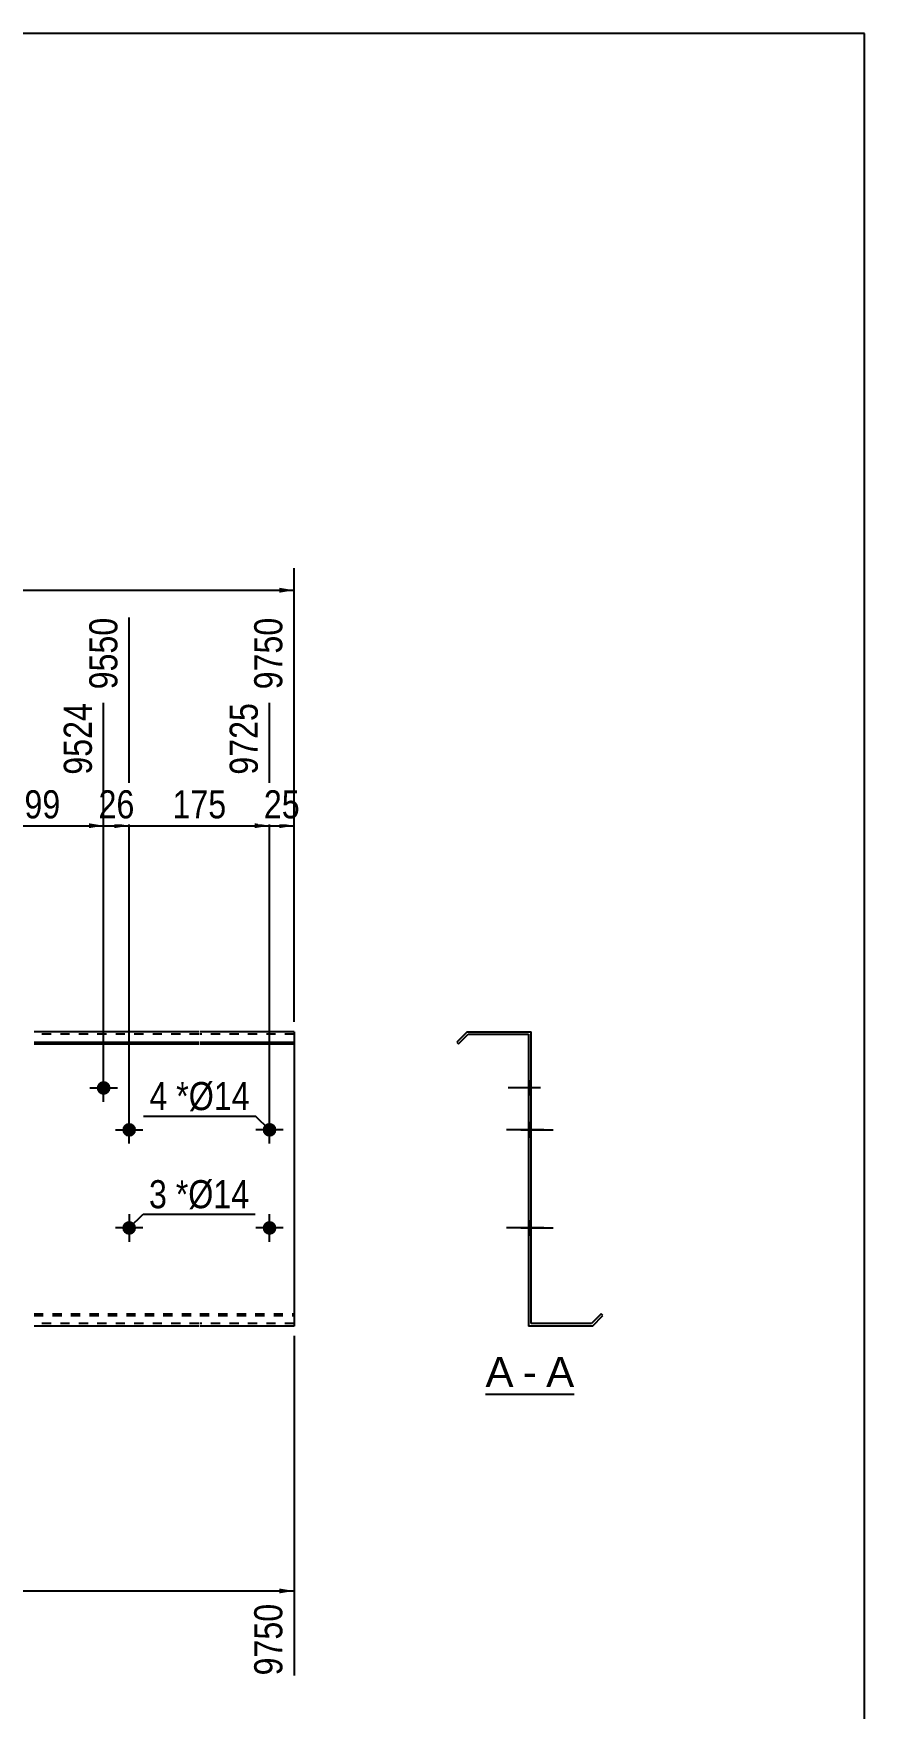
# Model space of a CAD drawing. Header units: millimetres. Extents: x -71 to 331, y -160 to 117.
# Drawn here: x 246.6 to 331.2, y -54 to 116.8 of the extents above; entities that cross this region are included whole.
import ezdxf

# ---------------------------------------------------------------- set-up
doc = ezdxf.new("R2010")
doc.units = ezdxf.units.MM
doc.linetypes.add('DXK_LINE_DOT1', pattern=[1.8814, 0.9407, -0.9407])
doc.styles.add('Arial', font='ARIAL.TTF', dxfattribs={"height": 0.2})
doc.styles.add('Arial Narrow', font='ARIALN.TTF', dxfattribs={"height": 0.2})

# ---------------------------------------------------------------- blocks, each defined once
blk = doc.blocks.new('Unknown-629083987-2176')
at = {"color": 5, "linetype": 'Continuous'}
for p, q in [((331.25, 116.75), (-68.75, 116.75)), ((331.25, -160.25), (331.25, 116.75))]:
    blk.add_line(p, q, dxfattribs=at)
blk = doc.blocks.new('Unknown-629083987-12 - 1247')
at = {"color": 7, "linetype": 'Continuous'}
blk.add_line((292.65, -21.95), (301.68, -21.95), dxfattribs=at)
at = {"color": 0, "linetype": 'Continuous'}
for points in [[(295.49, -21.2), (295.49, -18), (292.65, -18), (292.65, -21.2)], [(297.87, -21.2), (297.87, -18), (296.45, -18), (296.45, -21.2)], [(301.68, -21.2), (301.68, -18), (298.83, -18), (298.83, -21.2)]]:
    blk.add_wipeout(points, dxfattribs=at)
at = {"color": 96, "linetype": 'Continuous', "style": 'Arial'}
for s, p in [('A', (292.65, -21.2)), ('A', (298.83, -21.2)), ('-', (296.45, -21.2))]:
    blk.add_text(s, height=3.06, dxfattribs=at).set_placement(p)
blk = doc.blocks.new('Part-629083987-1218 - 1203')
at = {"color": 2, "linetype": 'Continuous'}
for p, q in [((263.45, 15), (246.66, 15)), ((246.66, 13.94), (263.45, 13.94)), ((246.66, 13.76), (263.45, 13.76)), ((273.15, 15), (263.55, 15)), ((263.55, 13.94), (273.15, 13.94)), ((263.55, 13.76), (273.15, 13.76)), ((273.15, 15), (273.15, -15)), ((263.45, -15), (246.66, -15)), ((273.15, -15), (263.55, -15))]:
    blk.add_line(p, q, dxfattribs=at)
at = {"color": 7, "linetype": 'DXK_LINE_DOT1'}
for p, q in [((263.45, 14.75), (246.66, 14.75)), ((273.15, 14.75), (263.55, 14.75)), ((246.66, -13.76), (263.45, -13.76)), ((246.66, -13.94), (263.45, -13.94)), ((263.45, -14.75), (246.66, -14.75)), ((263.55, -13.76), (273.15, -13.76)), ((263.55, -13.94), (273.15, -13.94)), ((273.15, -14.75), (263.55, -14.75))]:
    blk.add_line(p, q, dxfattribs=at)
blk = doc.blocks.new('Bolt-629083987-1222 - 1203')
at = {"linetype": 'Continuous'}
blk.add_hatch(color=3, dxfattribs=at).paths.add_polyline_path([(253.05, 9.27, -1), (254.45, 9.27, -1)])
at = {"color": 3, "linetype": 'Continuous'}
for p, q in [((253.75, 7.87), (253.75, 10.67)), ((252.35, 9.27), (255.15, 9.27))]:
    blk.add_line(p, q, dxfattribs=at)
blk = doc.blocks.new('Bolt-629083987-1237 - 1203')
at = {"linetype": 'Continuous'}
blk.add_hatch(color=3, dxfattribs=at).paths.add_polyline_path([(255.65, 5, -1), (257.05, 5, -1)])
at = {"color": 3, "linetype": 'Continuous'}
for p, q in [((256.35, 3.6), (256.35, 6.4)), ((254.95, 5), (257.75, 5))]:
    blk.add_line(p, q, dxfattribs=at)
blk = doc.blocks.new('Bolt-629083987-1238 - 1203')
at = {"linetype": 'Continuous'}
blk.add_hatch(color=3, dxfattribs=at).paths.add_polyline_path([(257.05, -5, -1), (255.65, -5, -1)])
at = {"color": 3, "linetype": 'Continuous'}
for p, q in [((257.75, -5), (254.95, -5)), ((256.35, -3.6), (256.35, -6.4))]:
    blk.add_line(p, q, dxfattribs=at)
blk = doc.blocks.new('Bolt-629083987-1239 - 1203')
at = {"linetype": 'Continuous'}
for points in [[(197.57, 5, -1), (198.97, 5, -1)], [(269.95, 5, -1), (271.35, 5, -1)]]:
    blk.add_hatch(color=3, dxfattribs=at).paths.add_polyline_path(points)
at = {"color": 3, "linetype": 'Continuous'}
for p, q in [((198.27, 3.6), (198.27, 6.4)), ((270.65, 3.6), (270.65, 6.4)), ((199.67, 5), (196.87, 5)), ((272.05, 5), (269.25, 5))]:
    blk.add_line(p, q, dxfattribs=at)
blk = doc.blocks.new('Bolt-629083987-1240 - 1203')
at = {"linetype": 'Continuous'}
for points in [[(197.57, -5, -1), (198.97, -5, -1)], [(269.95, -5, -1), (271.35, -5, -1)]]:
    blk.add_hatch(color=3, dxfattribs=at).paths.add_polyline_path(points)
at = {"color": 3, "linetype": 'Continuous'}
for p, q in [((199.67, -5), (196.87, -5)), ((198.27, -6.4), (198.27, -3.6)), ((272.05, -5), (269.25, -5)), ((270.65, -6.4), (270.65, -3.6))]:
    blk.add_line(p, q, dxfattribs=at)
blk = doc.blocks.new('Bolt-629083987-1264 - 1247')
at = {"linetype": 'Continuous'}
blk.add_hatch(color=3, dxfattribs=at).paths.add_polyline_path([(297.04, 5.7), (297.04, 4.3), (297.29, 4.3), (297.29, 5.7)])
at = {"color": 3, "linetype": 'Continuous'}
for p, q in [((297.29, 5.7), (297.04, 5.7)), ((298.24, 5), (294.94, 5)), ((297.29, 4.3), (297.04, 4.3))]:
    blk.add_line(p, q, dxfattribs=at)
blk = doc.blocks.new('Part-629083987-1249 - 1247')
at = {"color": 2, "linetype": 'Continuous'}
for p, q in [((290.79, 15), (289.73, 13.94)), ((289.73, 13.94), (289.9, 13.76)), ((289.9, 13.76), (290.89, 14.75)), ((290.79, 15), (297.29, 15)), ((290.89, 14.75), (297.04, 14.75)), ((297.04, 14.75), (297.04, -15)), ((297.29, -14.75), (297.29, 15)), ((303.54, -15), (297.04, -15)), ((303.43, -14.75), (297.29, -14.75)), ((304.42, -13.76), (303.43, -14.75)), ((303.54, -15), (304.6, -13.94)), ((304.6, -13.94), (304.42, -13.76))]:
    blk.add_line(p, q, dxfattribs=at)
blk = doc.blocks.new('Bolt-629083987-1250 - 1247')
at = {"linetype": 'Continuous'}
for points in [[(297.04, 5.7), (297.04, 4.3), (297.29, 4.3), (297.29, 5.7)], [(297.04, 5.7), (297.04, 4.3), (297.29, 4.3), (297.29, 5.7)], [(297.04, 5.7), (297.04, 4.3), (297.29, 4.3), (297.29, 5.7)], [(297.04, -4.3), (297.04, -5.7), (297.29, -5.7), (297.29, -4.3)], [(297.04, -4.3), (297.04, -5.7), (297.29, -5.7), (297.29, -4.3)], [(297.04, -4.3), (297.04, -5.7), (297.29, -5.7), (297.29, -4.3)]]:
    blk.add_hatch(color=3, dxfattribs=at).paths.add_polyline_path(points)
at = {"color": 3, "linetype": 'Continuous'}
for p, q in [((297.29, 5.7), (297.04, 5.7)), ((297.29, 5.7), (297.04, 5.7)), ((297.29, 5.7), (297.04, 5.7)), ((298.59, 5), (294.79, 5)), ((298.59, 5), (294.79, 5)), ((298.59, 5), (294.79, 5)), ((297.29, 4.3), (297.04, 4.3)), ((297.29, 4.3), (297.04, 4.3)), ((297.29, 4.3), (297.04, 4.3)), ((298.59, -5), (294.79, -5)), ((298.59, -5), (294.79, -5)), ((298.59, -5), (294.79, -5)), ((297.29, -4.3), (297.04, -4.3)), ((297.29, -4.3), (297.04, -4.3)), ((297.29, -4.3), (297.04, -4.3)), ((297.29, -5.7), (297.04, -5.7)), ((297.29, -5.7), (297.04, -5.7)), ((297.29, -5.7), (297.04, -5.7))]:
    blk.add_line(p, q, dxfattribs=at)
blk = doc.blocks.new('Bolt-629083987-1251 - 1247')
at = {"linetype": 'Continuous'}
blk.add_hatch(color=3, dxfattribs=at).paths.add_polyline_path([(297.04, 5.7), (297.04, 4.3), (297.29, 4.3), (297.29, 5.7)])
at = {"color": 3, "linetype": 'Continuous'}
for p, q in [((297.29, 5.7), (297.04, 5.7)), ((298.24, 5), (294.94, 5)), ((297.29, 4.3), (297.04, 4.3))]:
    blk.add_line(p, q, dxfattribs=at)
blk = doc.blocks.new('Bolt-629083987-1252 - 1247')
at = {"linetype": 'Continuous'}
blk.add_hatch(color=3, dxfattribs=at).paths.add_polyline_path([(297.29, -5.7), (297.29, -4.3), (297.04, -4.3), (297.04, -5.7)])
at = {"color": 3, "linetype": 'Continuous'}
for p, q in [((297.29, -4.3), (297.04, -4.3)), ((298.09, -5), (297.04, -5)), ((297.29, -5.7), (297.04, -5.7))]:
    blk.add_line(p, q, dxfattribs=at)
blk = doc.blocks.new('Bolt-629083987-1253 - 1247')
at = {"linetype": 'Continuous'}
blk.add_hatch(color=3, dxfattribs=at).paths.add_polyline_path([(297.04, 9.97), (297.04, 8.57), (297.29, 8.57), (297.29, 9.97)])
at = {"color": 3, "linetype": 'Continuous'}
for p, q in [((298.24, 9.27), (294.94, 9.27)), ((297.29, 9.97), (297.04, 9.97)), ((297.29, 8.57), (297.04, 8.57))]:
    blk.add_line(p, q, dxfattribs=at)
blk = doc.blocks.new('Bolt-629083987-1254 - 1247')
at = {"linetype": 'Continuous'}
blk.add_hatch(color=3, dxfattribs=at).paths.add_polyline_path([(297.04, 9.97), (297.04, 8.57), (297.29, 8.57), (297.29, 9.97)])
at = {"color": 3, "linetype": 'Continuous'}
for p, q in [((298.24, 9.27), (294.94, 9.27)), ((297.29, 9.97), (297.04, 9.97)), ((297.29, 8.57), (297.04, 8.57))]:
    blk.add_line(p, q, dxfattribs=at)
blk = doc.blocks.new('Bolt-629083987-1255 - 1247')
at = {"linetype": 'Continuous'}
for points in [[(297.04, 5.7), (297.04, 4.3), (297.29, 4.3), (297.29, 5.7)], [(297.04, 5.7), (297.04, 4.3), (297.29, 4.3), (297.29, 5.7)], [(297.04, 5.7), (297.04, 4.3), (297.29, 4.3), (297.29, 5.7)], [(297.04, -4.3), (297.04, -5.7), (297.29, -5.7), (297.29, -4.3)], [(297.04, -4.3), (297.04, -5.7), (297.29, -5.7), (297.29, -4.3)], [(297.04, -4.3), (297.04, -5.7), (297.29, -5.7), (297.29, -4.3)]]:
    blk.add_hatch(color=3, dxfattribs=at).paths.add_polyline_path(points)
at = {"color": 3, "linetype": 'Continuous'}
for p, q in [((297.29, 5.7), (297.04, 5.7)), ((297.29, 5.7), (297.04, 5.7)), ((297.29, 5.7), (297.04, 5.7)), ((298.59, 5), (294.79, 5)), ((298.59, 5), (294.79, 5)), ((298.59, 5), (294.79, 5)), ((297.29, 4.3), (297.04, 4.3)), ((297.29, 4.3), (297.04, 4.3)), ((297.29, 4.3), (297.04, 4.3)), ((298.59, -5), (294.79, -5)), ((298.59, -5), (294.79, -5)), ((298.59, -5), (294.79, -5)), ((297.29, -4.3), (297.04, -4.3)), ((297.29, -4.3), (297.04, -4.3)), ((297.29, -4.3), (297.04, -4.3)), ((297.29, -5.7), (297.04, -5.7)), ((297.29, -5.7), (297.04, -5.7)), ((297.29, -5.7), (297.04, -5.7))]:
    blk.add_line(p, q, dxfattribs=at)
blk = doc.blocks.new('Bolt-629083987-1256 - 1247')
at = {"linetype": 'Continuous'}
blk.add_hatch(color=3, dxfattribs=at).paths.add_polyline_path([(297.04, 9.97), (297.04, 8.57), (297.29, 8.57), (297.29, 9.97)])
at = {"color": 3, "linetype": 'Continuous'}
for p, q in [((298.24, 9.27), (294.94, 9.27)), ((297.29, 9.97), (297.04, 9.97)), ((297.29, 8.57), (297.04, 8.57))]:
    blk.add_line(p, q, dxfattribs=at)
blk = doc.blocks.new('Bolt-629083987-1257 - 1247')
at = {"linetype": 'Continuous'}
blk.add_hatch(color=3, dxfattribs=at).paths.add_polyline_path([(297.04, 9.97), (297.04, 8.57), (297.29, 8.57), (297.29, 9.97)])
at = {"color": 3, "linetype": 'Continuous'}
for p, q in [((298.24, 9.27), (294.94, 9.27)), ((297.29, 9.97), (297.04, 9.97)), ((297.29, 8.57), (297.04, 8.57))]:
    blk.add_line(p, q, dxfattribs=at)
blk = doc.blocks.new('Bolt-629083987-1258 - 1247')
at = {"linetype": 'Continuous'}
blk.add_hatch(color=3, dxfattribs=at).paths.add_polyline_path([(297.29, -5.7), (297.29, -4.3), (297.04, -4.3), (297.04, -5.7)])
at = {"color": 3, "linetype": 'Continuous'}
for p, q in [((297.29, -4.3), (297.04, -4.3)), ((298.09, -5), (297.04, -5)), ((297.29, -5.7), (297.04, -5.7))]:
    blk.add_line(p, q, dxfattribs=at)
blk = doc.blocks.new('Bolt-629083987-1259 - 1247')
at = {"linetype": 'Continuous'}
blk.add_hatch(color=3, dxfattribs=at).paths.add_polyline_path([(297.04, 5.7), (297.04, 4.3), (297.29, 4.3), (297.29, 5.7)])
at = {"color": 3, "linetype": 'Continuous'}
for p, q in [((297.29, 5.7), (297.04, 5.7)), ((298.24, 5), (294.94, 5)), ((297.29, 4.3), (297.04, 4.3))]:
    blk.add_line(p, q, dxfattribs=at)
blk = doc.blocks.new('Bolt-629083987-1260 - 1247')
at = {"linetype": 'Continuous'}
blk.add_hatch(color=3, dxfattribs=at).paths.add_polyline_path([(297.29, -5.7), (297.29, -4.3), (297.04, -4.3), (297.04, -5.7)])
blk.add_hatch(color=3, dxfattribs=at).paths.add_polyline_path([(297.29, -5.7), (297.29, -4.3), (297.04, -4.3), (297.04, -5.7)])
at = {"color": 3, "linetype": 'Continuous'}
for p, q in [((296.29, -5), (299.04, -5)), ((296.29, -5), (299.04, -5)), ((297.04, -4.3), (297.29, -4.3)), ((297.04, -4.3), (297.29, -4.3)), ((297.04, -5.7), (297.29, -5.7)), ((297.04, -5.7), (297.29, -5.7))]:
    blk.add_line(p, q, dxfattribs=at)
blk = doc.blocks.new('Bolt-629083987-1261 - 1247')
at = {"linetype": 'Continuous'}
blk.add_hatch(color=3, dxfattribs=at).paths.add_polyline_path([(297.29, -5.7), (297.29, -4.3), (297.04, -4.3), (297.04, -5.7)])
blk.add_hatch(color=3, dxfattribs=at).paths.add_polyline_path([(297.29, -5.7), (297.29, -4.3), (297.04, -4.3), (297.04, -5.7)])
at = {"color": 3, "linetype": 'Continuous'}
for p, q in [((296.29, -5), (299.04, -5)), ((296.29, -5), (299.04, -5)), ((297.04, -4.3), (297.29, -4.3)), ((297.04, -4.3), (297.29, -4.3)), ((297.04, -5.7), (297.29, -5.7)), ((297.04, -5.7), (297.29, -5.7))]:
    blk.add_line(p, q, dxfattribs=at)
blk = doc.blocks.new('Bolt-629083987-1262 - 1247')
at = {"linetype": 'Continuous'}
blk.add_hatch(color=3, dxfattribs=at).paths.add_polyline_path([(297.29, -5.7), (297.29, -4.3), (297.04, -4.3), (297.04, -5.7)])
blk.add_hatch(color=3, dxfattribs=at).paths.add_polyline_path([(297.29, -5.7), (297.29, -4.3), (297.04, -4.3), (297.04, -5.7)])
at = {"color": 3, "linetype": 'Continuous'}
for p, q in [((296.29, -5), (299.04, -5)), ((296.29, -5), (299.04, -5)), ((297.04, -4.3), (297.29, -4.3)), ((297.04, -4.3), (297.29, -4.3)), ((297.04, -5.7), (297.29, -5.7)), ((297.04, -5.7), (297.29, -5.7))]:
    blk.add_line(p, q, dxfattribs=at)
blk = doc.blocks.new('Bolt-629083987-1263 - 1247')
at = {"linetype": 'Continuous'}
blk.add_hatch(color=3, dxfattribs=at).paths.add_polyline_path([(297.29, -5.7), (297.29, -4.3), (297.04, -4.3), (297.04, -5.7)])
blk.add_hatch(color=3, dxfattribs=at).paths.add_polyline_path([(297.29, -5.7), (297.29, -4.3), (297.04, -4.3), (297.04, -5.7)])
at = {"color": 3, "linetype": 'Continuous'}
for p, q in [((296.29, -5), (299.04, -5)), ((296.29, -5), (299.04, -5)), ((297.04, -4.3), (297.29, -4.3)), ((297.04, -4.3), (297.29, -4.3)), ((297.04, -5.7), (297.29, -5.7)), ((297.04, -5.7), (297.29, -5.7))]:
    blk.add_line(p, q, dxfattribs=at)
blk = doc.blocks.new('Bolt-629083987-1265 - 1247')
at = {"linetype": 'Continuous'}
blk.add_hatch(color=3, dxfattribs=at).paths.add_polyline_path([(297.29, -5.7), (297.29, -4.3), (297.04, -4.3), (297.04, -5.7)])
at = {"color": 3, "linetype": 'Continuous'}
for p, q in [((297.29, -4.3), (297.04, -4.3)), ((298.09, -5), (297.04, -5)), ((297.29, -5.7), (297.04, -5.7))]:
    blk.add_line(p, q, dxfattribs=at)
blk = doc.blocks.new('Bolt-629083987-1266 - 1247')
at = {"linetype": 'Continuous'}
blk.add_hatch(color=3, dxfattribs=at).paths.add_polyline_path([(297.04, 5.7), (297.04, 4.3), (297.29, 4.3), (297.29, 5.7)])
blk.add_hatch(color=3, dxfattribs=at).paths.add_polyline_path([(297.04, 5.7), (297.04, 4.3), (297.29, 4.3), (297.29, 5.7)])
at = {"color": 3, "linetype": 'Continuous'}
for p, q in [((297.04, 5.7), (297.29, 5.7)), ((297.04, 5.7), (297.29, 5.7)), ((296.24, 5), (299.54, 5)), ((296.24, 5), (299.54, 5)), ((297.04, 4.3), (297.29, 4.3)), ((297.04, 4.3), (297.29, 4.3))]:
    blk.add_line(p, q, dxfattribs=at)
blk = doc.blocks.new('Bolt-629083987-1267 - 1247')
at = {"linetype": 'Continuous'}
blk.add_hatch(color=3, dxfattribs=at).paths.add_polyline_path([(297.04, -4.3), (297.04, -5.7), (297.29, -5.7), (297.29, -4.3)])
blk.add_hatch(color=3, dxfattribs=at).paths.add_polyline_path([(297.04, -4.3), (297.04, -5.7), (297.29, -5.7), (297.29, -4.3)])
at = {"color": 3, "linetype": 'Continuous'}
for p, q in [((296.24, -5), (299.54, -5)), ((296.24, -5), (299.54, -5)), ((297.04, -4.3), (297.29, -4.3)), ((297.04, -4.3), (297.29, -4.3)), ((297.04, -5.7), (297.29, -5.7)), ((297.04, -5.7), (297.29, -5.7))]:
    blk.add_line(p, q, dxfattribs=at)
blk = doc.blocks.new('Bolt-629083987-1268 - 1247')
at = {"linetype": 'Continuous'}
blk.add_hatch(color=3, dxfattribs=at).paths.add_polyline_path([(297.04, 5.7), (297.04, 4.3), (297.29, 4.3), (297.29, 5.7)])
at = {"color": 3, "linetype": 'Continuous'}
for p, q in [((297.29, 5.7), (297.04, 5.7)), ((298.24, 5), (294.94, 5)), ((297.29, 4.3), (297.04, 4.3))]:
    blk.add_line(p, q, dxfattribs=at)
blk = doc.blocks.new('Bolt-629083987-1269 - 1247')
at = {"linetype": 'Continuous'}
blk.add_hatch(color=3, dxfattribs=at).paths.add_polyline_path([(297.29, -5.7), (297.29, -4.3), (297.04, -4.3), (297.04, -5.7)])
at = {"color": 3, "linetype": 'Continuous'}
for p, q in [((297.29, -4.3), (297.04, -4.3)), ((298.09, -5), (297.04, -5)), ((297.29, -5.7), (297.04, -5.7))]:
    blk.add_line(p, q, dxfattribs=at)
blk = doc.blocks.new('Bolt-629083987-1270 - 1247')
at = {"linetype": 'Continuous'}
blk.add_hatch(color=3, dxfattribs=at).paths.add_polyline_path([(297.04, 5.7), (297.04, 4.3), (297.29, 4.3), (297.29, 5.7)])
blk.add_hatch(color=3, dxfattribs=at).paths.add_polyline_path([(297.04, 5.7), (297.04, 4.3), (297.29, 4.3), (297.29, 5.7)])
at = {"color": 3, "linetype": 'Continuous'}
for p, q in [((297.04, 5.7), (297.29, 5.7)), ((297.04, 5.7), (297.29, 5.7)), ((296.24, 5), (299.54, 5)), ((296.24, 5), (299.54, 5)), ((297.04, 4.3), (297.29, 4.3)), ((297.04, 4.3), (297.29, 4.3))]:
    blk.add_line(p, q, dxfattribs=at)
blk = doc.blocks.new('Bolt-629083987-1271 - 1247')
at = {"linetype": 'Continuous'}
blk.add_hatch(color=3, dxfattribs=at).paths.add_polyline_path([(297.04, -4.3), (297.04, -5.7), (297.29, -5.7), (297.29, -4.3)])
blk.add_hatch(color=3, dxfattribs=at).paths.add_polyline_path([(297.04, -4.3), (297.04, -5.7), (297.29, -5.7), (297.29, -4.3)])
at = {"color": 3, "linetype": 'Continuous'}
for p, q in [((296.24, -5), (299.54, -5)), ((296.24, -5), (299.54, -5)), ((297.04, -4.3), (297.29, -4.3)), ((297.04, -4.3), (297.29, -4.3)), ((297.04, -5.7), (297.29, -5.7)), ((297.04, -5.7), (297.29, -5.7))]:
    blk.add_line(p, q, dxfattribs=at)
blk = doc.blocks.new('Bolt-629083987-1272 - 1247')
at = {"linetype": 'Continuous'}
for points in [[(297.29, 4.3), (297.29, 5.7), (297.04, 5.7), (297.04, 4.3)], [(297.29, -5.7), (297.29, -4.3), (297.04, -4.3), (297.04, -5.7)]]:
    blk.add_hatch(color=3, dxfattribs=at).paths.add_polyline_path(points)
at = {"color": 3, "linetype": 'Continuous'}
for p, q in [((297.29, 5.7), (297.04, 5.7)), ((297.29, 5), (295.04, 5)), ((297.29, 4.3), (297.04, 4.3)), ((297.29, -5), (295.04, -5)), ((297.29, -4.3), (297.04, -4.3)), ((297.29, -5.7), (297.04, -5.7))]:
    blk.add_line(p, q, dxfattribs=at)
blk = doc.blocks.new('StraightDimension-629083987-1293 - 1203')
at = {"linetype": 'Continuous'}
blk.add_hatch(color=7, dxfattribs=at).paths.add_polyline_path([(269.15, 36.25), (270.65, 36), (269.15, 35.75)])
at = {"color": 7, "linetype": 'Continuous'}
for p, q in [((256.35, 6), (256.35, 57.21)), ((270.65, 6), (270.65, 48.51)), ((256.35, 36), (270.65, 36))]:
    blk.add_line(p, q, dxfattribs=at)
at = {"color": 0}
blk.add_wipeout([(266.84, 36.15), (266.84, 40.35), (260.16, 40.35), (260.16, 36.15)], dxfattribs=at)
at = {"color": 3, "style": 'Arial Narrow'}
blk.add_text('175', height=2.863, dxfattribs=at).set_placement((260.76, 36.75))
at = {"color": 0, "linetype": 'Continuous'}
blk.add_wipeout([(270.05, 49.11), (265.85, 49.11), (265.85, 40.6), (270.05, 40.6)], dxfattribs=at)
at = {"color": 3, "linetype": 'Continuous', "style": 'Arial Narrow'}
blk.add_text('9725', height=2.863, rotation=90.0002, dxfattribs=at).set_placement((269.45, 41.2))
blk = doc.blocks.new('StraightDimension-629083987-1292 - 1203')
at = {"linetype": 'Continuous'}
blk.add_hatch(color=7, dxfattribs=at).paths.add_polyline_path([(271.65, 36.25), (273.15, 36), (271.65, 35.75)])
at = {"color": 7, "linetype": 'Continuous'}
for p, q in [((273.15, 16), (273.15, 57.21)), ((270.65, 6), (270.65, 48.51)), ((270.65, 36), (273.15, 36))]:
    blk.add_line(p, q, dxfattribs=at)
at = {"color": 0, "linetype": 'Continuous'}
blk.add_wipeout([(272.55, 57.81), (268.35, 57.81), (268.35, 49.3), (272.55, 49.3)], dxfattribs=at)
at = {"color": 0}
blk.add_wipeout([(274.33, 36.15), (274.33, 40.35), (269.47, 40.35), (269.47, 36.15)], dxfattribs=at)
at = {"color": 3, "linetype": 'Continuous', "style": 'Arial Narrow'}
blk.add_text('9750', height=2.863, rotation=90.0002, dxfattribs=at).set_placement((271.95, 49.9))
at = {"color": 3, "style": 'Arial Narrow'}
blk.add_text('25', height=2.863, dxfattribs=at).set_placement((270.07, 36.75))
blk = doc.blocks.new('StraightDimension-629083987-1294 - 1203')
at = {"linetype": 'Continuous'}
blk.add_hatch(color=7, dxfattribs=at).paths.add_polyline_path([(254.85, 36.25), (256.35, 36), (254.85, 35.75)])
at = {"color": 7, "linetype": 'Continuous'}
for p, q in [((256.35, 6), (256.35, 57.21)), ((253.75, 10.27), (253.75, 48.51)), ((253.75, 36), (256.35, 36))]:
    blk.add_line(p, q, dxfattribs=at)
at = {"color": 0, "linetype": 'Continuous'}
blk.add_wipeout([(255.75, 57.81), (251.55, 57.81), (251.55, 49.3), (255.75, 49.3)], dxfattribs=at)
at = {"color": 0}
blk.add_wipeout([(257.48, 36.15), (257.48, 40.35), (252.63, 40.35), (252.63, 36.15)], dxfattribs=at)
at = {"color": 3, "linetype": 'Continuous', "style": 'Arial Narrow'}
blk.add_text('9550', height=2.863, rotation=90.0002, dxfattribs=at).set_placement((255.15, 49.9))
at = {"color": 3, "style": 'Arial Narrow'}
blk.add_text('26', height=2.863, dxfattribs=at).set_placement((253.23, 36.75))
blk = doc.blocks.new('StraightDimension-629083987-1295 - 1203')
at = {"linetype": 'Continuous'}
blk.add_hatch(color=7, dxfattribs=at).paths.add_polyline_path([(252.25, 36.25), (253.75, 36), (252.25, 35.75)])
at = {"color": 7, "linetype": 'Continuous'}
for p, q in [((239.46, 6), (239.46, 48.51)), ((253.75, 10.27), (253.75, 48.51)), ((239.46, 36), (253.75, 36))]:
    blk.add_line(p, q, dxfattribs=at)
at = {"color": 0}
blk.add_wipeout([(249.95, 36.15), (249.95, 40.35), (243.26, 40.35), (243.26, 36.15)], dxfattribs=at)
at = {"color": 3, "style": 'Arial Narrow'}
blk.add_text('599', height=2.863, dxfattribs=at).set_placement((243.86, 36.75))
at = {"color": 0, "linetype": 'Continuous'}
blk.add_wipeout([(253.15, 49.11), (248.95, 49.11), (248.95, 40.6), (253.15, 40.6)], dxfattribs=at)
at = {"color": 3, "linetype": 'Continuous', "style": 'Arial Narrow'}
blk.add_text('9524', height=2.863, rotation=90.0002, dxfattribs=at).set_placement((252.55, 41.2))
blk = doc.blocks.new('StraightDimension-629083987-1385 - 1203')
at = {"linetype": 'Continuous'}
blk.add_hatch(color=7, dxfattribs=at).paths.add_polyline_path([(271.65, -41.75), (273.15, -42), (271.65, -42.25)])
at = {"color": 7, "linetype": 'Continuous'}
for p, q in [((184.17, -6), (184.17, -50.61)), ((273.15, -16), (273.15, -50.61)), ((184.17, -42), (273.15, -42))]:
    blk.add_line(p, q, dxfattribs=at)
at = {"color": 0}
blk.add_wipeout([(232.92, -41.85), (232.92, -37.65), (224.41, -37.65), (224.41, -41.85)], dxfattribs=at)
at = {"color": 0, "linetype": 'Continuous'}
blk.add_wipeout([(272.55, -42.7), (268.35, -42.7), (268.35, -51.21), (272.55, -51.21)], dxfattribs=at)
at = {"color": 3, "style": 'Arial Narrow'}
blk.add_text('3055', height=2.863, dxfattribs=at).set_placement((225.01, -41.25))
at = {"color": 3, "linetype": 'Continuous', "style": 'Arial Narrow'}
blk.add_text('9750', height=2.863, rotation=90.0002, dxfattribs=at).set_placement((271.95, -50.61))
blk = doc.blocks.new('StraightDimension-629083987-1467 - 1203')
at = {"linetype": 'Continuous'}
blk.add_hatch(color=7, dxfattribs=at).paths.add_polyline_path([(271.65, 60.25), (273.15, 60), (271.65, 59.75)])
at = {"color": 7, "linetype": 'Continuous'}
for p, q in [((273.15, 16), (273.15, 62.25)), ((0, 60), (273.15, 60))]:
    blk.add_line(p, q, dxfattribs=at)
blk = doc.blocks.new('MarkSet-629083987-1489 - 1203')
at = {"color": 0}
for points in [[(260.2, -2.99), (260.2, 0.01), (258.37, 0.01), (258.37, -2.99)], [(262.37, -2.99), (262.37, 0.01), (261.1, 0.01), (261.1, -2.99)]]:
    blk.add_wipeout(points, dxfattribs=at)
for points in [[(260.2, -2.99), (260.2, 0.01), (258.37, 0.01), (258.37, -2.99)], [(262.37, -2.99), (262.37, 0.01), (261.1, 0.01), (261.1, -2.99)]]:
    blk.add_wipeout(points, dxfattribs=at)
at = {"color": 7, "linetype": 'Continuous'}
blk.add_line((256.35, -5), (257.77, -3.59), dxfattribs=at)
at = {"color": 3, "style": 'Arial Narrow'}
blk.add_text('3', height=2.86, dxfattribs=at).set_placement((258.37, -2.99))
at = {"color": 0}
blk.add_wipeout([(268.59, -2.99), (268.59, 0.01), (262.37, 0.01), (262.37, -2.99)], dxfattribs=at)
blk.add_wipeout([(268.59, -2.99), (268.59, 0.01), (262.37, 0.01), (262.37, -2.99)], dxfattribs=at)
at = {"color": 7, "linetype": 'Continuous'}
blk.add_line((257.77, -3.59), (269.19, -3.59), dxfattribs=at)
at = {"color": 3, "style": 'Arial Narrow'}
for s, height, p in [('*', 2.86, (261.1, -2.99)), ('Ø14', 2.863, (262.37, -2.99))]:
    blk.add_text(s, height=height, dxfattribs=at).set_placement(p)
blk = doc.blocks.new('MarkSet-629083987-1514 - 1203')
at = {"color": 0}
for points in [[(260.24, 7.01), (260.24, 10.01), (258.42, 10.01), (258.42, 7.01)], [(262.42, 7.01), (262.42, 10.01), (261.14, 10.01), (261.14, 7.01)]]:
    blk.add_wipeout(points, dxfattribs=at)
for points in [[(260.24, 7.01), (260.24, 10.01), (258.42, 10.01), (258.42, 7.01)], [(262.42, 7.01), (262.42, 10.01), (261.14, 10.01), (261.14, 7.01)]]:
    blk.add_wipeout(points, dxfattribs=at)
at = {"color": 3, "style": 'Arial Narrow'}
blk.add_text('4', height=2.86, dxfattribs=at).set_placement((258.42, 7.01))
at = {"color": 0}
blk.add_wipeout([(268.63, 7.01), (268.63, 10.01), (262.42, 10.01), (262.42, 7.01)], dxfattribs=at)
blk.add_wipeout([(268.63, 7.01), (268.63, 10.01), (262.42, 10.01), (262.42, 7.01)], dxfattribs=at)
at = {"color": 7, "linetype": 'Continuous'}
for p in [(257.82, 6.41), (270.65, 5)]:
    blk.add_line(p, (269.23, 6.41), dxfattribs=at)
at = {"color": 3, "style": 'Arial Narrow'}
for s, height, p in [('*', 2.86, (261.14, 7.01)), ('Ø14', 2.863, (262.42, 7.01))]:
    blk.add_text(s, height=height, dxfattribs=at).set_placement(p)

msp = doc.modelspace()

# ---------------------------------------------------------------- block references
for name in ['Unknown-629083987-2176', 'Part-629083987-1218 - 1203', 'Part-629083987-1249 - 1247', 'Bolt-629083987-1222 - 1203', 'Bolt-629083987-1253 - 1247', 'Bolt-629083987-1254 - 1247', 'Bolt-629083987-1256 - 1247', 'Bolt-629083987-1257 - 1247', 'Bolt-629083987-1239 - 1203', 'Bolt-629083987-1237 - 1203', 'Bolt-629083987-1250 - 1247', 'Bolt-629083987-1255 - 1247', 'Bolt-629083987-1264 - 1247', 'Bolt-629083987-1251 - 1247', 'Bolt-629083987-1259 - 1247', 'Bolt-629083987-1268 - 1247', 'Bolt-629083987-1272 - 1247', 'Bolt-629083987-1266 - 1247', 'Bolt-629083987-1270 - 1247', 'Bolt-629083987-1240 - 1203', 'Bolt-629083987-1238 - 1203', 'Bolt-629083987-1267 - 1247', 'Bolt-629083987-1271 - 1247', 'Bolt-629083987-1260 - 1247', 'Bolt-629083987-1261 - 1247', 'Bolt-629083987-1262 - 1247', 'Bolt-629083987-1263 - 1247', 'Bolt-629083987-1252 - 1247', 'Bolt-629083987-1258 - 1247', 'Bolt-629083987-1265 - 1247', 'Bolt-629083987-1269 - 1247']:
    msp.add_blockref(name, (0, 0))

# ---------------------------------------------------------------- next in the draw order: block references
for name in ['StraightDimension-629083987-1293 - 1203', 'MarkSet-629083987-1489 - 1203', 'StraightDimension-629083987-1385 - 1203', 'Unknown-629083987-12 - 1247']:
    msp.add_blockref(name, (0, 0))

# ---------------------------------------------------------------- next in the draw order: block references
for name in ['StraightDimension-629083987-1294 - 1203', 'StraightDimension-629083987-1292 - 1203']:
    msp.add_blockref(name, (0, 0))

# ---------------------------------------------------------------- next in the draw order: block references
for name in ['StraightDimension-629083987-1295 - 1203', 'MarkSet-629083987-1514 - 1203']:
    msp.add_blockref(name, (0, 0))

# ---------------------------------------------------------------- next in the draw order: block references
msp.add_blockref('StraightDimension-629083987-1467 - 1203', (0, 0))

doc.saveas('drawing.dxf')
